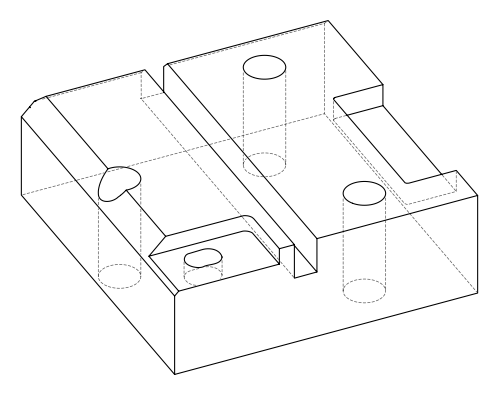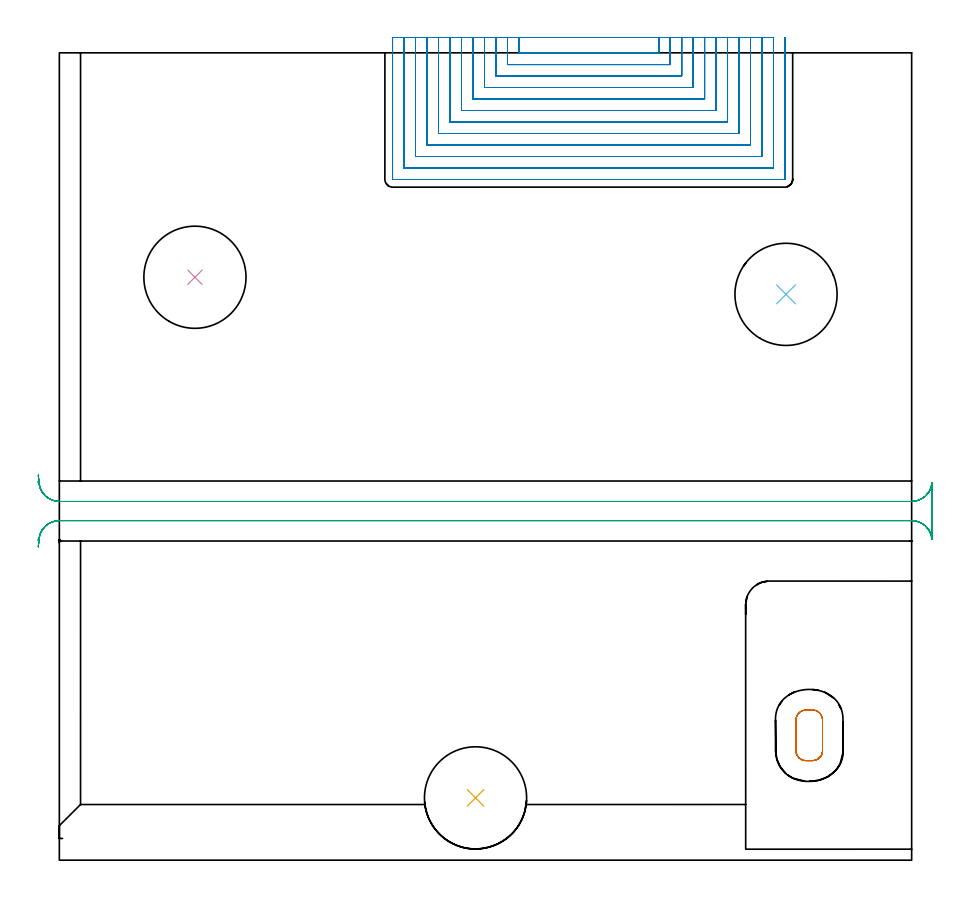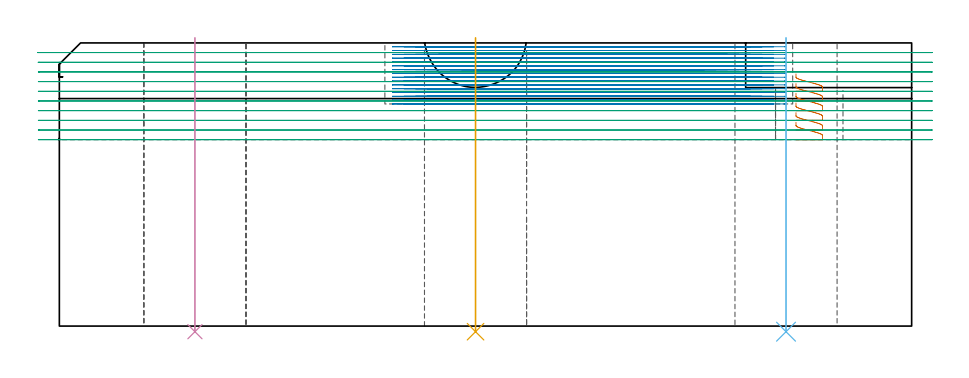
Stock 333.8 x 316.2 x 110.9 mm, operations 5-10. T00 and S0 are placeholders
(PLAN: 10 operations, 4 tool changes, 189.1 min)
(1 AREA_MILL | FG_CHAMFER_SURFACE | UGT0205_001 | 2.82 min | 4192 mm3)
(2 AREA_MILL_1 | FG_CHAMFER_SURFACE_1 | UGT0205_001 | 17.46 min | 76036 mm3)
(3 AREA_MILL_2 | FG_CHAMFER_SURFACE_2 | UGT0205_001 | 4.26 min | 5955 mm3)
(4 MILL_CORNER_NOTCH_RECTANGULAR | CORNER_NOTCH_RECTANGULAR | NXT0201_012 | Follow Part, ap 4, ae 75% | 7.33 min | 111544 mm3)
(5 MILL_RECTANGULAR_POCKET | POCKET_RECTANGULAR_STRAIGHT | NXT0201_012 | Follow Part, ap 4, ae 75% | 1.3 min | 16802 mm3)
(6 MILL_SLOT | SLOT_PARTIAL_RECTANGULAR | UGT0201_014 | Follow Part, ap 1.5, ae 75% | 139.52 min | 200673 mm3)
(7 MILL_RECTANGULAR_SLOT | SLOT_RECTANGULAR | NXT0201_012 | Follow Part, ap 4, ae 75% | 15.01 min | 296977 mm3)
(8 INDEXABLE_INSERT_DRILL_THROUGH_HOLE_FROM_SOLID | STEP1HOLE | NXT0302_035 | 0.46 min | 139309 mm3)
(9 INDEXABLE_INSERT_DRILL_THROUGH_HOLE_FROM_SOLID_1 | STEP1HOLE_1 | NXT0302_035 | 0.46 min | 136038 mm3)
(10 INDEXABLE_INSERT_DRILL_THROUGH_HOLE_FROM_SOLID_2 | STEP1HOLE_2 | NXT0302_035 | 0.46 min | 139296 mm3)
(TOOL UGT0205_001 | Chamfer Mill 20 x 3 x 45 deg. | D20 FL50 Z2)
(TOOL NXT0201_012 | ENDMILL 16mm [2P460-1600-NA 1630] | D16 FL38 Z6)
(TOOL UGT0201_014 | End mill 6 mm | D6 FL24 Z4)
(TOOL NXT0302_035 | Index. Insert Drill 40mm [880-D4000L40-05] | D40 PA176 FL200 Z2)
(OP 5 MILL_RECTANGULAR_POCKET)
G17 G21 G94 G90
T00 M6
G54
G17 G0 G90 X288.5 Y47.382 S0 M3
G43 Z120.9 H1
Z98.74
G94 G1 Y42.702 Z97.486 F250.
X288.561 Y42.185 Z97.346
X288.691 Y41.68 Z97.207
X288.886 Y41.197 Z97.067
X289.144 Y40.744 Z96.927
X289.461 Y40.329 Z96.788
X289.829 Y39.961 Z96.648
X290.244 Y39.644 Z96.508
X290.697 Y39.386 Z96.369
X291.18 Y39.191 Z96.229
X291.685 Y39.061 Z96.089
X292.202 Y39. Z95.95
X295.198 Z95.147
X295.715 Y39.061 Z95.007
X296.22 Y39.191 Z94.868
X296.703 Y39.386 Z94.728
X297.156 Y39.644 Z94.588
X297.571 Y39.961 Z94.449
X297.939 Y40.329 Z94.309
X298.256 Y40.744 Z94.169
X298.514 Y41.197 Z94.03
X298.709 Y41.68 Z93.89
X298.839 Y42.185 Z93.75
X298.9 Y42.702 Z93.611
Y48.9 Z91.95
Y54.9 F500.
G3 X295. Y58.8 R3.9
G1 X292.4
G3 X288.5 Y54.9 R3.9
G1 Y42.9
G3 X292.4 Y39. R3.9
G1 X295.
G3 X298.9 Y42.9 R3.9
G1 Y48.9
Y49.9
G0 X288.5 Y47.382 Z94.95
G1 Y42.702 Z93.696 F250.
X288.561 Y42.185 Z93.557
X288.691 Y41.68 Z93.417
X288.886 Y41.197 Z93.277
X289.144 Y40.744 Z93.137
X289.461 Y40.329 Z92.998
X289.829 Y39.961 Z92.858
X290.244 Y39.644 Z92.718
X290.697 Y39.386 Z92.579
X291.18 Y39.191 Z92.439
X291.685 Y39.061 Z92.299
X292.202 Y39. Z92.16
X295.198 Z91.357
X295.715 Y39.061 Z91.217
X296.22 Y39.191 Z91.078
X296.703 Y39.386 Z90.938
X297.156 Y39.644 Z90.798
X297.571 Y39.961 Z90.659
X297.939 Y40.329 Z90.519
X298.256 Y40.744 Z90.379
X298.514 Y41.197 Z90.24
X298.709 Y41.68 Z90.1
X298.839 Y42.185 Z89.96
X298.9 Y42.702 Z89.821
Y48.9 Z88.16
Y54.9 F500.
G3 X295. Y58.8 R3.9
G1 X292.4
G3 X288.5 Y54.9 R3.9
G1 Y42.9
G3 X292.4 Y39. R3.9
G1 X295.
G3 X298.9 Y42.9 R3.9
G1 Y48.9
Y49.9
G0 X288.5 Y47.382 Z91.16
G1 Y42.702 Z89.906 F250.
X288.561 Y42.185 Z89.767
X288.691 Y41.68 Z89.627
X288.886 Y41.197 Z89.487
X289.144 Y40.744 Z89.347
X289.461 Y40.329 Z89.208
X289.829 Y39.961 Z89.068
X290.244 Y39.644 Z88.928
X290.697 Y39.386 Z88.789
X291.18 Y39.191 Z88.649
X291.685 Y39.061 Z88.509
X292.202 Y39. Z88.37
X295.198 Z87.567
X295.715 Y39.061 Z87.427
X296.22 Y39.191 Z87.288
X296.703 Y39.386 Z87.148
X297.156 Y39.644 Z87.008
X297.571 Y39.961 Z86.869
X297.939 Y40.329 Z86.729
X298.256 Y40.744 Z86.589
X298.514 Y41.197 Z86.45
X298.709 Y41.68 Z86.31
X298.839 Y42.185 Z86.17
X298.9 Y42.702 Z86.031
Y48.9 Z84.37
Y54.9 F500.
G3 X295. Y58.8 R3.9
G1 X292.4
G3 X288.5 Y54.9 R3.9
G1 Y42.9
G3 X292.4 Y39. R3.9
G1 X295.
G3 X298.9 Y42.9 R3.9
G1 Y48.9
Y49.9
G0 X288.5 Y47.382 Z87.37
G1 Y42.702 Z86.116 F250.
X288.561 Y42.185 Z85.977
X288.691 Y41.68 Z85.837
X288.886 Y41.197 Z85.697
X289.144 Y40.744 Z85.557
X289.461 Y40.329 Z85.418
X289.829 Y39.961 Z85.278
X290.244 Y39.644 Z85.138
X290.697 Y39.386 Z84.999
X291.18 Y39.191 Z84.859
X291.685 Y39.061 Z84.719
X292.202 Y39. Z84.58
X295.198 Z83.777
X295.715 Y39.061 Z83.637
X296.22 Y39.191 Z83.498
X296.703 Y39.386 Z83.358
X297.156 Y39.644 Z83.218
X297.571 Y39.961 Z83.079
X297.939 Y40.329 Z82.939
X298.256 Y40.744 Z82.799
X298.514 Y41.197 Z82.66
X298.709 Y41.68 Z82.52
X298.839 Y42.185 Z82.38
X298.9 Y42.702 Z82.241
Y48.9 Z80.58
Y54.9 F500.
G3 X295. Y58.8 R3.9
G1 X292.4
G3 X288.5 Y54.9 R3.9
G1 Y42.9
G3 X292.4 Y39. R3.9
G1 X295.
G3 X298.9 Y42.9 R3.9
G1 Y48.9
Y49.9
G0 X288.5 Y47.382 Z83.58
G1 Y42.702 Z82.326 F250.
X288.561 Y42.185 Z82.187
X288.691 Y41.68 Z82.047
X288.886 Y41.197 Z81.907
X289.144 Y40.744 Z81.767
X289.461 Y40.329 Z81.628
X289.829 Y39.961 Z81.488
X290.244 Y39.644 Z81.348
X290.697 Y39.386 Z81.209
X291.18 Y39.191 Z81.069
X291.685 Y39.061 Z80.929
X292.202 Y39. Z80.79
X295.198 Z79.987
X295.715 Y39.061 Z79.847
X296.22 Y39.191 Z79.708
X296.703 Y39.386 Z79.568
X297.156 Y39.644 Z79.428
X297.571 Y39.961 Z79.289
X297.939 Y40.329 Z79.149
X298.256 Y40.744 Z79.009
X298.514 Y41.197 Z78.87
X298.709 Y41.68 Z78.73
X298.839 Y42.185 Z78.59
X298.9 Y42.702 Z78.451
Y48.9 Z76.79
Y54.9 F500.
G3 X295. Y58.8 R3.9
G1 X292.4
G3 X288.5 Y54.9 R3.9
G1 Y42.9
G3 X292.4 Y39. R3.9
G1 X295.
G3 X298.9 Y42.9 R3.9
G1 Y48.9
Y49.9
G0 X288.5 Y47.382 Z79.79
G1 Y42.702 Z78.536 F250.
X288.561 Y42.185 Z78.397
X288.691 Y41.68 Z78.257
X288.886 Y41.197 Z78.117
X289.144 Y40.744 Z77.977
X289.461 Y40.329 Z77.838
X289.829 Y39.961 Z77.698
X290.244 Y39.644 Z77.558
X290.697 Y39.386 Z77.419
X291.18 Y39.191 Z77.279
X291.685 Y39.061 Z77.139
X292.202 Y39. Z77.
X295.198 Z76.197
X295.715 Y39.061 Z76.057
X296.22 Y39.191 Z75.918
X296.703 Y39.386 Z75.778
X297.156 Y39.644 Z75.638
X297.571 Y39.961 Z75.499
X297.939 Y40.329 Z75.359
X298.256 Y40.744 Z75.219
X298.514 Y41.197 Z75.08
X298.709 Y41.68 Z74.94
X298.839 Y42.185 Z74.8
X298.9 Y42.702 Z74.661
Y48.9 Z73.
Y54.9 F500.
G3 X295. Y58.8 R3.9
G1 X292.4
G3 X288.5 Y54.9 R3.9
G1 Y42.9
G3 X292.4 Y39. R3.9
G1 X295.
G3 X298.9 Y42.9 R3.9
G1 Y48.9
Y49.9
G0 Z120.9
M5
M2
(OP 6 MILL_SLOT)
G17 G21 G94 G90
T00 M6
G54
G17 G0 G90 X180. Y322.2 S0 M3
G43 Z120.9 H0
Z109.406
G94 G1 Y319.2 F250.
Y316.1 F500.
X234.7
Y319.2
Y322.2 F250.
X175.5
Y319.2
Y311.6 F500.
X239.2
Y319.2
Y322.2 F250.
X171.
Y319.2
Y307.1 F500.
X243.7
Y319.2
Y322.2 F250.
X166.5
Y319.2
Y302.6 F500.
X248.2
Y319.2
Y322.2 F250.
X162.
Y319.2
Y298.1 F500.
X252.7
Y319.2
Y322.2 F250.
X157.5
Y319.2
Y293.6 F500.
X257.2
Y319.2
Y322.2 F250.
X153.
Y319.2
Y289.1 F500.
X261.7
Y319.2
Y322.2 F250.
X148.5
Y319.2
Y284.6 F500.
X266.2
Y319.2
Y322.2 F250.
X144.
Y319.2
Y280.1 F500.
X270.7
Y319.2
Y322.2 F250.
X139.5
Y319.2
Y275.6 F500.
X275.2
Y319.2
Y322.2 F250.
X135.
Y319.2
Y271.1 F500.
X279.7
Y319.2
Y322.2 F250.
X130.5
Y319.2
Y266.7 F500.
X130.505 Y266.645
X130.545 Y266.605
X130.6 Y266.6
X284.1
X284.155 Y266.605
X284.195 Y266.645
X284.2 Y266.7
Y319.2
Y322.2 F250.
G0 X180. Z107.912
G1 Y319.2
Y316.1 F500.
X234.7
Y319.2
Y322.2 F250.
X175.5
Y319.2
Y311.6 F500.
X239.2
Y319.2
Y322.2 F250.
X171.
Y319.2
Y307.1 F500.
X243.7
Y319.2
Y322.2 F250.
X166.5
Y319.2
Y302.6 F500.
X248.2
Y319.2
Y322.2 F250.
X162.
Y319.2
Y298.1 F500.
X252.7
Y319.2
Y322.2 F250.
X157.5
Y319.2
Y293.6 F500.
X257.2
Y319.2
Y322.2 F250.
X153.
Y319.2
Y289.1 F500.
X261.7
Y319.2
Y322.2 F250.
X148.5
Y319.2
Y284.6 F500.
X266.2
Y319.2
Y322.2 F250.
X144.
Y319.2
Y280.1 F500.
X270.7
Y319.2
Y322.2 F250.
X139.5
Y319.2
Y275.6 F500.
X275.2
Y319.2
Y322.2 F250.
X135.
Y319.2
Y271.1 F500.
X279.7
Y319.2
Y322.2 F250.
X130.5
Y319.2
Y266.7 F500.
X130.505 Y266.645
X130.545 Y266.605
X130.6 Y266.6
X284.1
X284.155 Y266.605
X284.195 Y266.645
X284.2 Y266.7
Y319.2
Y322.2 F250.
G0 X180. Z106.419
G1 Y319.2
Y316.1 F500.
X234.7
Y319.2
Y322.2 F250.
X175.5
Y319.2
Y311.6 F500.
X239.2
Y319.2
Y322.2 F250.
X171.
Y319.2
Y307.1 F500.
X243.7
Y319.2
Y322.2 F250.
X166.5
Y319.2
Y302.6 F500.
X248.2
Y319.2
Y322.2 F250.
X162.
Y319.2
Y298.1 F500.
X252.7
Y319.2
Y322.2 F250.
X157.5
Y319.2
Y293.6 F500.
X257.2
Y319.2
Y322.2 F250.
X153.
Y319.2
Y289.1 F500.
X261.7
Y319.2
Y322.2 F250.
X148.5
Y319.2
Y284.6 F500.
X266.2
Y319.2
Y322.2 F250.
X144.
Y319.2
Y280.1 F500.
X270.7
Y319.2
Y322.2 F250.
X139.5
Y319.2
Y275.6 F500.
X275.2
Y319.2
Y322.2 F250.
X135.
Y319.2
Y271.1 F500.
X279.7
Y319.2
Y322.2 F250.
X130.5
Y319.2
Y266.7 F500.
X130.505 Y266.645
X130.545 Y266.605
X130.6 Y266.6
X284.1
X284.155 Y266.605
X284.195 Y266.645
X284.2 Y266.7
Y319.2
Y322.2 F250.
G0 X180. Z104.925
G1 Y319.2
Y316.1 F500.
X234.7
Y319.2
Y322.2 F250.
X175.5
Y319.2
Y311.6 F500.
X239.2
Y319.2
Y322.2 F250.
X171.
Y319.2
Y307.1 F500.
X243.7
Y319.2
Y322.2 F250.
X166.5
Y319.2
Y302.6 F500.
X248.2
Y319.2
Y322.2 F250.
X162.
Y319.2
Y298.1 F500.
X252.7
Y319.2
Y322.2 F250.
X157.5
Y319.2
Y293.6 F500.
X257.2
Y319.2
Y322.2 F250.
X153.
Y319.2
Y289.1 F500.
X261.7
Y319.2
Y322.2 F250.
X148.5
Y319.2
Y284.6 F500.
X266.2
Y319.2
Y322.2 F250.
X144.
Y319.2
Y280.1 F500.
X270.7
Y319.2
Y322.2 F250.
X139.5
Y319.2
Y275.6 F500.
X275.2
Y319.2
Y322.2 F250.
X135.
Y319.2
Y271.1 F500.
X279.7
Y319.2
Y322.2 F250.
X130.5
Y319.2
Y266.7 F500.
X130.505 Y266.645
X130.545 Y266.605
X130.6 Y266.6
X284.1
X284.155 Y266.605
X284.195 Y266.645
X284.2 Y266.7
Y319.2
Y322.2 F250.
G0 X180. Z103.431
G1 Y319.2
Y316.1 F500.
X234.7
Y319.2
Y322.2 F250.
X175.5
Y319.2
Y311.6 F500.
X239.2
Y319.2
Y322.2 F250.
X171.
Y319.2
Y307.1 F500.
X243.7
Y319.2
Y322.2 F250.
X166.5
Y319.2
Y302.6 F500.
X248.2
Y319.2
Y322.2 F250.
X162.
Y319.2
Y298.1 F500.
X252.7
Y319.2
Y322.2 F250.
X157.5
Y319.2
Y293.6 F500.
X257.2
Y319.2
Y322.2 F250.
X153.
Y319.2
Y289.1 F500.
X261.7
Y319.2
Y322.2 F250.
X148.5
Y319.2
Y284.6 F500.
X266.2
Y319.2
Y322.2 F250.
X144.
Y319.2
Y280.1 F500.
X270.7
Y319.2
Y322.2 F250.
X139.5
Y319.2
Y275.6 F500.
X275.2
Y319.2
Y322.2 F250.
X135.
Y319.2
Y271.1 F500.
X279.7
Y319.2
Y322.2 F250.
X130.5
Y319.2
Y266.7 F500.
X130.505 Y266.645
X130.545 Y266.605
X130.6 Y266.6
X284.1
X284.155 Y266.605
X284.195 Y266.645
X284.2 Y266.7
Y319.2
Y322.2 F250.
G0 X180. Z101.937
G1 Y319.2
Y316.1 F500.
X234.7
Y319.2
Y322.2 F250.
X175.5
Y319.2
Y311.6 F500.
X239.2
Y319.2
Y322.2 F250.
X171.
Y319.2
Y307.1 F500.
X243.7
Y319.2
Y322.2 F250.
X166.5
Y319.2
Y302.6 F500.
X248.2
Y319.2
Y322.2 F250.
X162.
Y319.2
Y298.1 F500.
X252.7
Y319.2
Y322.2 F250.
X157.5
Y319.2
Y293.6 F500.
X257.2
Y319.2
Y322.2 F250.
X153.
Y319.2
Y289.1 F500.
X261.7
Y319.2
Y322.2 F250.
X148.5
Y319.2
Y284.6 F500.
X266.2
Y319.2
Y322.2 F250.
X144.
Y319.2
Y280.1 F500.
X270.7
Y319.2
Y322.2 F250.
X139.5
Y319.2
Y275.6 F500.
X275.2
Y319.2
Y322.2 F250.
X135.
Y319.2
Y271.1 F500.
X279.7
Y319.2
Y322.2 F250.
X130.5
Y319.2
Y266.7 F500.
X130.505 Y266.645
X130.545 Y266.605
X130.6 Y266.6
X284.1
X284.155 Y266.605
X284.195 Y266.645
X284.2 Y266.7
Y319.2
Y322.2 F250.
G0 X180. Z100.444
G1 Y319.2
Y316.1 F500.
X234.7
Y319.2
Y322.2 F250.
X175.5
Y319.2
Y311.6 F500.
X239.2
Y319.2
Y322.2 F250.
X171.
Y319.2
Y307.1 F500.
X243.7
Y319.2
Y322.2 F250.
X166.5
Y319.2
Y302.6 F500.
X248.2
Y319.2
Y322.2 F250.
X162.
Y319.2
Y298.1 F500.
X252.7
Y319.2
Y322.2 F250.
X157.5
Y319.2
Y293.6 F500.
X257.2
Y319.2
Y322.2 F250.
X153.
Y319.2
Y289.1 F500.
X261.7
Y319.2
Y322.2 F250.
X148.5
Y319.2
Y284.6 F500.
X266.2
Y319.2
Y322.2 F250.
X144.
Y319.2
Y280.1 F500.
X270.7
Y319.2
Y322.2 F250.
X139.5
Y319.2
Y275.6 F500.
X275.2
Y319.2
Y322.2 F250.
X135.
Y319.2
Y271.1 F500.
X279.7
Y319.2
Y322.2 F250.
X130.5
Y319.2
Y266.7 F500.
X130.505 Y266.645
X130.545 Y266.605
X130.6 Y266.6
X284.1
X284.155 Y266.605
X284.195 Y266.645
X284.2 Y266.7
Y319.2
Y322.2 F250.
G0 X180. Z98.95
G1 Y319.2
Y316.1 F500.
X234.7
Y319.2
Y322.2 F250.
X175.5
Y319.2
Y311.6 F500.
X239.2
Y319.2
Y322.2 F250.
X171.
Y319.2
Y307.1 F500.
X243.7
Y319.2
Y322.2 F250.
X166.5
Y319.2
Y302.6 F500.
X248.2
Y319.2
Y322.2 F250.
X162.
Y319.2
Y298.1 F500.
X252.7
Y319.2
Y322.2 F250.
X157.5
Y319.2
Y293.6 F500.
X257.2
Y319.2
Y322.2 F250.
X153.
Y319.2
Y289.1 F500.
X261.7
Y319.2
Y322.2 F250.
X148.5
Y319.2
Y284.6 F500.
X266.2
Y319.2
Y322.2 F250.
X144.
Y319.2
Y280.1 F500.
X270.7
Y319.2
Y322.2 F250.
X139.5
Y319.2
Y275.6 F500.
X275.2
Y319.2
Y322.2 F250.
X135.
Y319.2
Y271.1 F500.
X279.7
Y319.2
Y322.2 F250.
X130.5
Y319.2
Y266.7 F500.
X130.505 Y266.645
X130.545 Y266.605
X130.6 Y266.6
X284.1
X284.155 Y266.605
X284.195 Y266.645
X284.2 Y266.7
Y319.2
Y322.2 F250.
G0 X180. Z97.456
G1 Y319.2
Y316.1 F500.
X234.7
Y319.2
Y322.2 F250.
X175.5
Y319.2
Y311.6 F500.
X239.2
Y319.2
Y322.2 F250.
X171.
Y319.2
Y307.1 F500.
X243.7
Y319.2
Y322.2 F250.
X166.5
Y319.2
Y302.6 F500.
X248.2
Y319.2
Y322.2 F250.
X162.
Y319.2
Y298.1 F500.
X252.7
Y319.2
Y322.2 F250.
X157.5
Y319.2
Y293.6 F500.
X257.2
Y319.2
Y322.2 F250.
X153.
Y319.2
Y289.1 F500.
X261.7
Y319.2
Y322.2 F250.
X148.5
Y319.2
Y284.6 F500.
X266.2
Y319.2
Y322.2 F250.
X144.
Y319.2
Y280.1 F500.
X270.7
Y319.2
Y322.2 F250.
X139.5
Y319.2
Y275.6 F500.
X275.2
Y319.2
Y322.2 F250.
X135.
Y319.2
Y271.1 F500.
X279.7
Y319.2
Y322.2 F250.
X130.5
Y319.2
Y266.7 F500.
X130.505 Y266.645
X130.545 Y266.605
X130.6 Y266.6
X284.1
X284.155 Y266.605
X284.195 Y266.645
X284.2 Y266.7
Y319.2
Y322.2 F250.
G0 X180. Z95.962
G1 Y319.2
Y316.1 F500.
X234.7
Y319.2
Y322.2 F250.
X175.5
Y319.2
Y311.6 F500.
X239.2
Y319.2
Y322.2 F250.
X171.
Y319.2
Y307.1 F500.
X243.7
Y319.2
Y322.2 F250.
X166.5
Y319.2
Y302.6 F500.
X248.2
Y319.2
Y322.2 F250.
X162.
Y319.2
Y298.1 F500.
X252.7
Y319.2
Y322.2 F250.
X157.5
Y319.2
Y293.6 F500.
X257.2
Y319.2
Y322.2 F250.
X153.
Y319.2
Y289.1 F500.
X261.7
Y319.2
Y322.2 F250.
X148.5
Y319.2
Y284.6 F500.
X266.2
Y319.2
Y322.2 F250.
X144.
Y319.2
Y280.1 F500.
X270.7
Y319.2
Y322.2 F250.
X139.5
Y319.2
Y275.6 F500.
X275.2
Y319.2
Y322.2 F250.
X135.
Y319.2
Y271.1 F500.
X279.7
Y319.2
Y322.2 F250.
X130.5
Y319.2
Y266.7 F500.
X130.505 Y266.645
X130.545 Y266.605
X130.6 Y266.6
X284.1
X284.155 Y266.605
X284.195 Y266.645
X284.2 Y266.7
Y319.2
Y322.2 F250.
G0 X180. Z94.469
G1 Y319.2
Y316.1 F500.
X234.7
Y319.2
Y322.2 F250.
X175.5
Y319.2
Y311.6 F500.
X239.2
Y319.2
Y322.2 F250.
X171.
Y319.2
Y307.1 F500.
X243.7
Y319.2
Y322.2 F250.
X166.5
Y319.2
Y302.6 F500.
X248.2
Y319.2
Y322.2 F250.
X162.
Y319.2
Y298.1 F500.
X252.7
Y319.2
Y322.2 F250.
X157.5
Y319.2
Y293.6 F500.
X257.2
Y319.2
Y322.2 F250.
X153.
Y319.2
Y289.1 F500.
X261.7
Y319.2
Y322.2 F250.
X148.5
Y319.2
Y284.6 F500.
X266.2
Y319.2
Y322.2 F250.
X144.
Y319.2
Y280.1 F500.
X270.7
Y319.2
Y322.2 F250.
X139.5
Y319.2
Y275.6 F500.
X275.2
Y319.2
Y322.2 F250.
X135.
Y319.2
Y271.1 F500.
X279.7
Y319.2
Y322.2 F250.
X130.5
Y319.2
Y266.7 F500.
X130.505 Y266.645
X130.545 Y266.605
X130.6 Y266.6
X284.1
X284.155 Y266.605
X284.195 Y266.645
X284.2 Y266.7
Y319.2
Y322.2 F250.
G0 X180. Z92.975
G1 Y319.2
Y316.1 F500.
X234.7
Y319.2
Y322.2 F250.
X175.5
Y319.2
Y311.6 F500.
X239.2
Y319.2
Y322.2 F250.
X171.
Y319.2
Y307.1 F500.
X243.7
Y319.2
Y322.2 F250.
X166.5
Y319.2
Y302.6 F500.
X248.2
Y319.2
Y322.2 F250.
X162.
Y319.2
Y298.1 F500.
X252.7
Y319.2
Y322.2 F250.
X157.5
Y319.2
Y293.6 F500.
X257.2
Y319.2
Y322.2 F250.
X153.
Y319.2
Y289.1 F500.
X261.7
Y319.2
Y322.2 F250.
X148.5
Y319.2
Y284.6 F500.
X266.2
Y319.2
Y322.2 F250.
X144.
Y319.2
Y280.1 F500.
X270.7
Y319.2
Y322.2 F250.
X139.5
Y319.2
Y275.6 F500.
X275.2
Y319.2
Y322.2 F250.
X135.
Y319.2
Y271.1 F500.
X279.7
Y319.2
Y322.2 F250.
X130.5
Y319.2
Y266.7 F500.
X130.505 Y266.645
X130.545 Y266.605
X130.6 Y266.6
X284.1
X284.155 Y266.605
X284.195 Y266.645
X284.2 Y266.7
Y319.2
Y322.2 F250.
G0 X180. Z91.481
G1 Y319.2
Y316.1 F500.
X234.7
Y319.2
Y322.2 F250.
X175.5
Y319.2
Y311.6 F500.
X239.2
Y319.2
Y322.2 F250.
X171.
Y319.2
Y307.1 F500.
X243.7
Y319.2
Y322.2 F250.
X166.5
Y319.2
Y302.6 F500.
X248.2
Y319.2
Y322.2 F250.
X162.
Y319.2
Y298.1 F500.
X252.7
Y319.2
Y322.2 F250.
X157.5
Y319.2
Y293.6 F500.
X257.2
Y319.2
Y322.2 F250.
X153.
Y319.2
Y289.1 F500.
X261.7
Y319.2
Y322.2 F250.
X148.5
Y319.2
Y284.6 F500.
X266.2
Y319.2
Y322.2 F250.
X144.
Y319.2
Y280.1 F500.
X270.7
Y319.2
Y322.2 F250.
X139.5
Y319.2
Y275.6 F500.
X275.2
Y319.2
Y322.2 F250.
X135.
Y319.2
Y271.1 F500.
X279.7
Y319.2
Y322.2 F250.
X130.5
Y319.2
Y266.7 F500.
X130.505 Y266.645
X130.545 Y266.605
X130.6 Y266.6
X284.1
X284.155 Y266.605
X284.195 Y266.645
X284.2 Y266.7
Y319.2
Y322.2 F250.
G0 X180. Z89.987
G1 Y319.2
Y316.1 F500.
X234.7
Y319.2
Y322.2 F250.
X175.5
Y319.2
Y311.6 F500.
X239.2
Y319.2
Y322.2 F250.
X171.
Y319.2
Y307.1 F500.
X243.7
Y319.2
Y322.2 F250.
X166.5
Y319.2
Y302.6 F500.
X248.2
Y319.2
Y322.2 F250.
X162.
Y319.2
Y298.1 F500.
X252.7
Y319.2
Y322.2 F250.
X157.5
Y319.2
Y293.6 F500.
X257.2
Y319.2
Y322.2 F250.
X153.
Y319.2
Y289.1 F500.
X261.7
Y319.2
Y322.2 F250.
X148.5
Y319.2
Y284.6 F500.
X266.2
Y319.2
Y322.2 F250.
X144.
Y319.2
Y280.1 F500.
X270.7
Y319.2
Y322.2 F250.
X139.5
Y319.2
Y275.6 F500.
X275.2
Y319.2
Y322.2 F250.
X135.
Y319.2
Y271.1 F500.
X279.7
Y319.2
Y322.2 F250.
X130.5
Y319.2
Y266.7 F500.
X130.505 Y266.645
X130.545 Y266.605
X130.6 Y266.6
X284.1
X284.155 Y266.605
X284.195 Y266.645
X284.2 Y266.7
Y319.2
Y322.2 F250.
G0 X180. Z88.494
G1 Y319.2
Y316.1 F500.
X234.7
Y319.2
Y322.2 F250.
X175.5
Y319.2
Y311.6 F500.
X239.2
Y319.2
Y322.2 F250.
X171.
Y319.2
Y307.1 F500.
X243.7
Y319.2
Y322.2 F250.
X166.5
Y319.2
Y302.6 F500.
X248.2
Y319.2
Y322.2 F250.
X162.
Y319.2
Y298.1 F500.
X252.7
Y319.2
Y322.2 F250.
X157.5
Y319.2
Y293.6 F500.
X257.2
Y319.2
Y322.2 F250.
X153.
Y319.2
Y289.1 F500.
X261.7
Y319.2
Y322.2 F250.
X148.5
Y319.2
Y284.6 F500.
X266.2
Y319.2
Y322.2 F250.
X144.
Y319.2
Y280.1 F500.
X270.7
Y319.2
Y322.2 F250.
X139.5
Y319.2
Y275.6 F500.
X275.2
Y319.2
Y322.2 F250.
X135.
Y319.2
Y271.1 F500.
X279.7
Y319.2
Y322.2 F250.
X130.5
Y319.2
Y266.7 F500.
X130.505 Y266.645
X130.545 Y266.605
X130.6 Y266.6
X284.1
X284.155 Y266.605
X284.195 Y266.645
X284.2 Y266.7
Y319.2
Y322.2 F250.
G0 X180. Z87.
G1 Y319.2
Y316.1 F500.
X234.7
Y319.2
Y322.2 F250.
X175.5
Y319.2
Y311.6 F500.
X239.2
Y319.2
Y322.2 F250.
X171.
Y319.2
Y307.1 F500.
X243.7
Y319.2
Y322.2 F250.
X166.5
Y319.2
Y302.6 F500.
X248.2
Y319.2
Y322.2 F250.
X162.
Y319.2
Y298.1 F500.
X252.7
Y319.2
Y322.2 F250.
X157.5
Y319.2
Y293.6 F500.
X257.2
Y319.2
Y322.2 F250.
X153.
Y319.2
Y289.1 F500.
X261.7
Y319.2
Y322.2 F250.
X148.5
Y319.2
Y284.6 F500.
X266.2
Y319.2
Y322.2 F250.
X144.
Y319.2
Y280.1 F500.
X270.7
Y319.2
Y322.2 F250.
X139.5
Y319.2
Y275.6 F500.
X275.2
Y319.2
Y322.2 F250.
X135.
Y319.2
Y271.1 F500.
X279.7
Y319.2
Y322.2 F250.
X130.5
Y319.2
Y266.7 F500.
X130.505 Y266.645
X130.545 Y266.605
X130.6 Y266.6
X284.1
X284.155 Y266.605
X284.195 Y266.645
X284.2 Y266.7
Y319.2
Y322.2 F250.
G0 Z120.9
M5
M2
(OP 7 MILL_RECTANGULAR_SLOT)
G17 G21 G94 G90
T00 M6
G54
G17 G0 G90 X-8.542 Y125.173 S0 M3
G43 Z120.9 H1
Z107.11
G94 G1 X-7.432 Y127.96 F250.
G2 X0. Y133. R8. F500.
G1 X333.8
G2 X341.77 Y125.692 R8.
G1 X341.8
Y147.808
X341.77
G2 X333.8 Y140.5 R8.
G1 X0.
G2 X-7.431 Y145.537 R8.
G1 X-8.542 Y148.324 F250.
G0 X-8.303 Y122.985 Z103.32
G1 X-7.942 Y125.963
G2 X0. Y133. R8. F500.
G1 X333.8
G2 X341.77 Y125.692 R8.
G1 X341.8
Y147.808
X341.77
G2 X333.8 Y140.5 R8.
G1 X0.
G2 X-7.94 Y147.522 R8.
G1 X-8.307 Y150.499 F250.
G0 X-8.23 Y122.703 Z99.53
G1 X-7.97 Y125.692
G2 X0. Y133. R8. F500.
G1 X333.8
G2 X341.77 Y125.692 R8.
G1 X341.8
Y147.808
X341.77
G2 X333.8 Y140.5 R8.
G1 X0.
G2 X-7.97 Y147.808 R8.
G1 X-8.23 Y150.797 F250.
G0 Y122.703 Z95.74
G1 X-7.97 Y125.692
G2 X0. Y133. R8. F500.
G1 X333.8
G2 X341.77 Y125.692 R8.
G1 X341.8
Y147.808
X341.77
G2 X333.8 Y140.5 R8.
G1 X0.
G2 X-7.97 Y147.808 R8.
G1 X-8.23 Y150.797 F250.
G0 Y122.703 Z91.95
G1 X-7.97 Y125.692
G2 X0. Y133. R8. F500.
G1 X333.8
G2 X341.77 Y125.692 R8.
G1 X341.8
Y147.808
X341.77
G2 X333.8 Y140.5 R8.
G1 X0.
G2 X-7.97 Y147.808 R8.
G1 X-8.23 Y150.797 F250.
G0 Y122.703 Z88.16
G1 X-7.97 Y125.692
G2 X0. Y133. R8. F500.
G1 X333.8
G2 X341.77 Y125.692 R8.
G1 X341.8
Y147.808
X341.77
G2 X333.8 Y140.5 R8.
G1 X0.
G2 X-7.97 Y147.808 R8.
G1 X-8.23 Y150.797 F250.
G0 Y122.703 Z84.37
G1 X-7.97 Y125.692
G2 X0. Y133. R8. F500.
G1 X333.8
G2 X341.77 Y125.692 R8.
G1 X341.8
Y147.808
X341.77
G2 X333.8 Y140.5 R8.
G1 X0.
G2 X-7.97 Y147.808 R8.
G1 X-8.23 Y150.797 F250.
G0 Y122.703 Z80.58
G1 X-7.97 Y125.692
G2 X0. Y133. R8. F500.
G1 X333.8
G2 X341.77 Y125.692 R8.
G1 X341.8
Y147.808
X341.77
G2 X333.8 Y140.5 R8.
G1 X0.
G2 X-7.97 Y147.808 R8.
G1 X-8.23 Y150.797 F250.
G0 Y122.703 Z76.79
G1 X-7.97 Y125.692
G2 X0. Y133. R8. F500.
G1 X333.8
G2 X341.77 Y125.692 R8.
G1 X341.8
Y147.808
X341.77
G2 X333.8 Y140.5 R8.
G1 X0.
G2 X-7.97 Y147.808 R8.
G1 X-8.23 Y150.797 F250.
G0 Y122.703 Z73.
G1 X-7.97 Y125.692
G2 X0. Y133. R8. F500.
G1 X333.8
G2 X341.77 Y125.692 R8.
G1 X341.8
Y147.808
X341.77
G2 X333.8 Y140.5 R8.
G1 X0.
G2 X-7.97 Y147.808 R8.
G1 X-8.23 Y150.797 F250.
G0 Z120.9
M5
M2
(OP 8 INDEXABLE_INSERT_DRILL_THROUGH_HOLE_FROM_SOLID)
G17 G21 G94 G90
T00 M6
G54
G17 G0 G90 X53.1 Y228.3 S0 M3
G43 Z120.9 H1
G94 G81 G98 Z-2.198 F250. R112.9
G80
M5
M2
(OP 9 INDEXABLE_INSERT_DRILL_THROUGH_HOLE_FROM_SOLID_1)
G17 G21 G94 G90
T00 M6
G54
G17 G0 G90 X163. Y24.4 S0 M3
G43 Z120.9 H1
G94 G81 G98 Z-2.198 F250. R112.9
G80
M5
M2
(OP 10 INDEXABLE_INSERT_DRILL_THROUGH_HOLE_FROM_SOLID_2)
G17 G21 G94 G90
T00 M6
G54
G17 G0 G90 X284.6 Y221.6 S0 M3
G43 Z120.9 H1
G94 G81 G98 Z-2.198 F250. R112.9
G80
M5
M2
